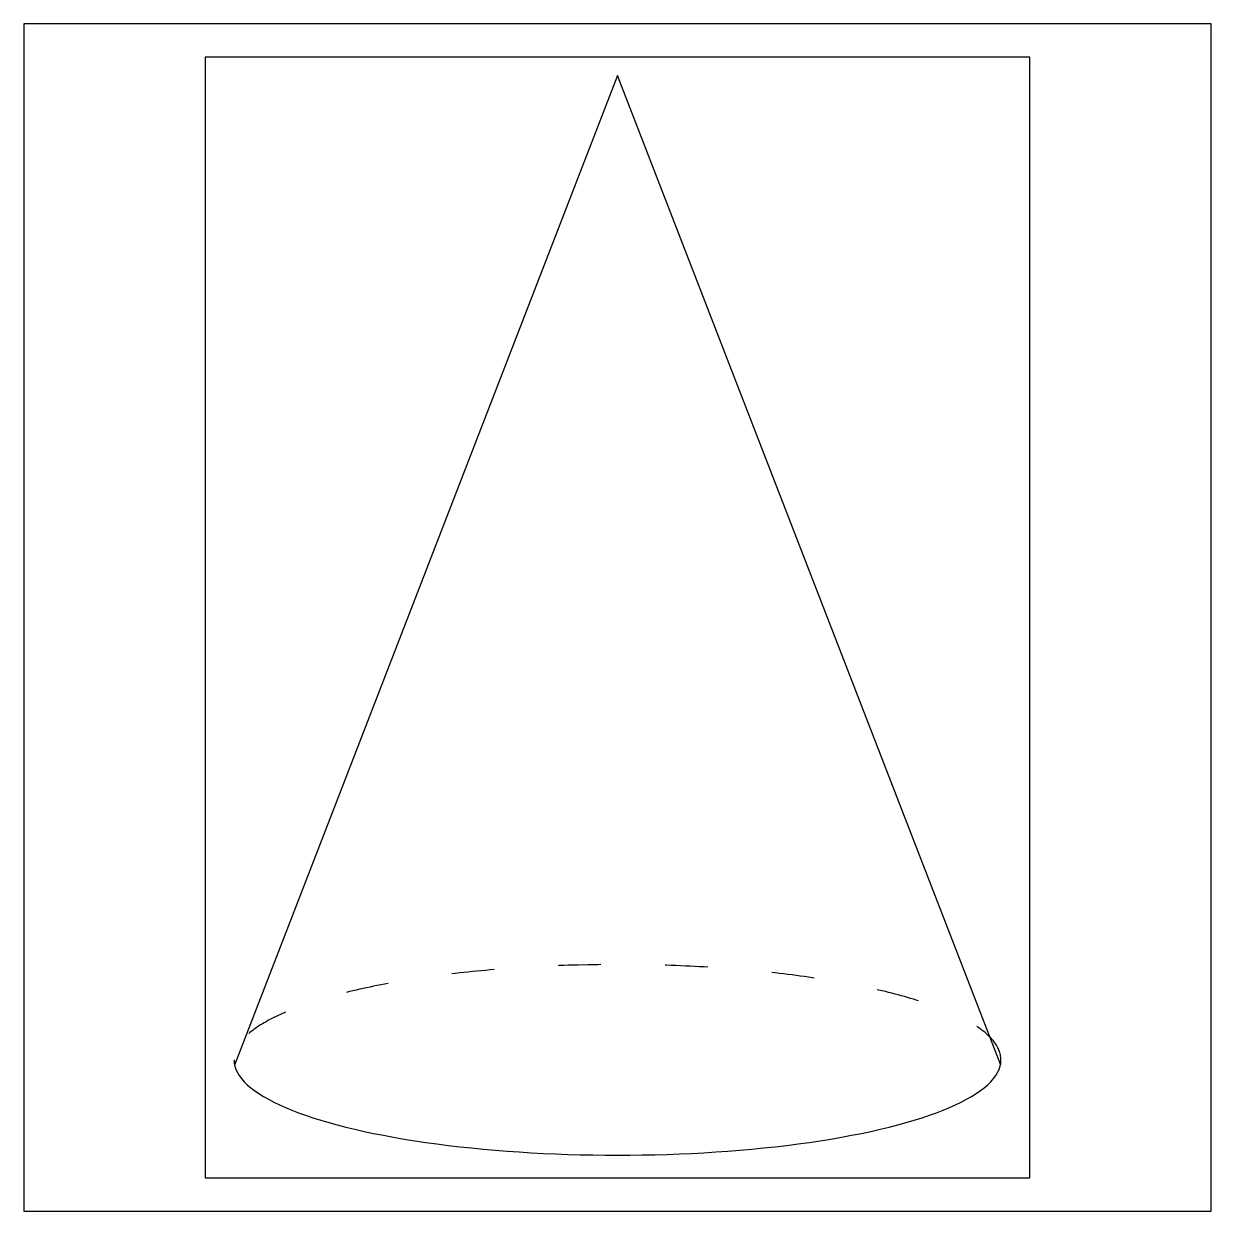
# Model space of a CAD drawing. Header units: millimetres. Extents: x 0 to 1000, y 0 to 1000.
import ezdxf

# ---------------------------------------------------------------- set-up
doc = ezdxf.new("R2010")
doc.units = ezdxf.units.MM
doc.linetypes.add('ACAD_ISO03W100', pattern=[30, 12, -18])
doc.layers.get('0').update_dxf_attribs({"color": 2})
doc.layers.add('1', color=1, linetype='Continuous')
doc.layers.add('3', color=7, linetype='Continuous')

msp = doc.modelspace()

# ---------------------------------------------------------------- linework, layer by layer
at = {"color": 2}
msp.add_lwpolyline([(0, 0), (1000, 0), (1000, 1000), (0, 1000)], close=True, dxfattribs=at)
at = {"layer": '1', "color": 1}
for p, q in [((152.8, 971.8), (152.8, 28.2)), ((847.2, 971.8), (152.8, 971.8)), ((847.2, 28.2), (847.2, 971.8)), ((152.8, 28.2), (847.2, 28.2))]:
    msp.add_line(p, q, dxfattribs=at)
at = {"layer": '3'}
for p, q in [((500, 956.5), (177.6, 122.9)), ((822.9, 122.9), (500, 956.5))]:
    msp.add_line(p, q, dxfattribs=at)
at = {"layer": '3', "linetype": 'ACAD_ISO03W100', "ltscale": 3}
msp.add_ellipse((500, 127.5), major_axis=(322.9, 0), ratio=0.24851, start_param=0, end_param=3.14159, dxfattribs=at)
at = {"layer": '3'}
msp.add_ellipse((500, 127.5), major_axis=(322.9, 0), ratio=0.24851, start_param=3.14159, end_param=6.28319, dxfattribs=at)

doc.saveas('drawing.dxf')
